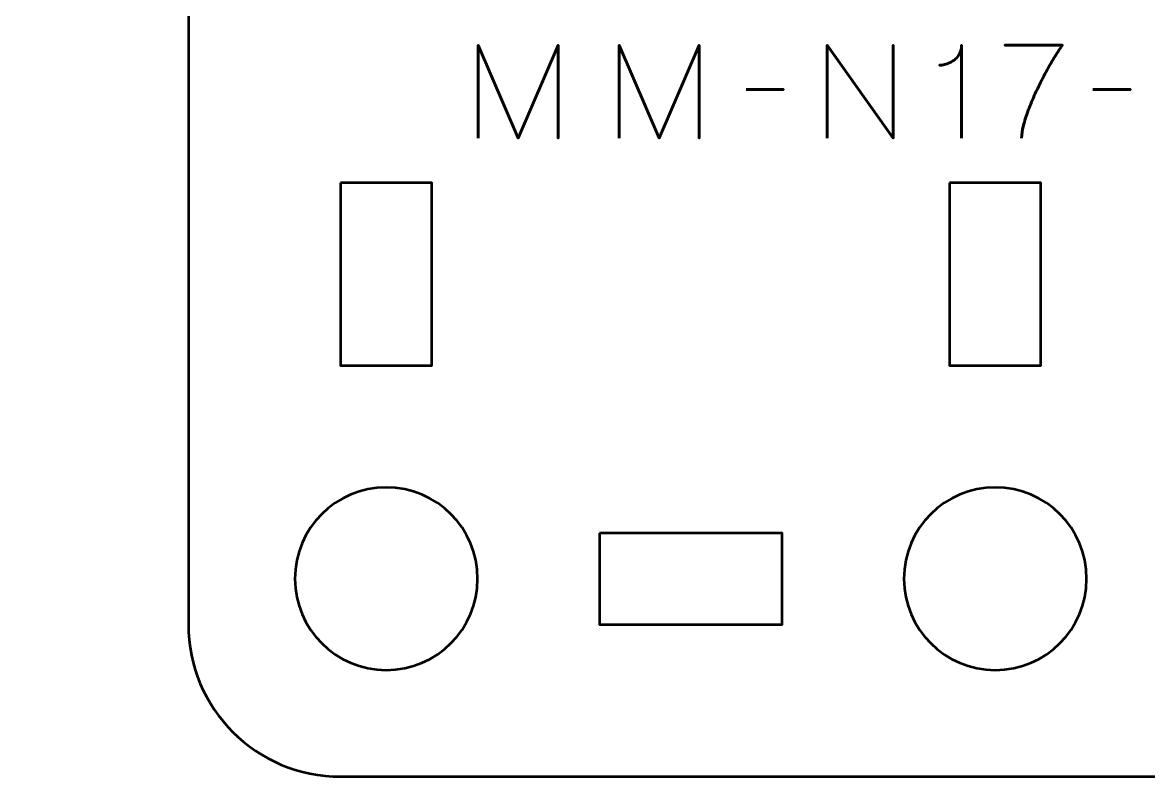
# Model space of a CAD drawing. Header units: centimetres. Extents: x -17.9 to -3.1, y -25.3 to -4.3.
# Drawn here: x -10.695 to -6.997, y -23.642 to -21.123 of the extents above; entities that cross this region are included whole.
import ezdxf

# ---------------------------------------------------------------- set-up
doc = ezdxf.new("R2010")
doc.units = ezdxf.units.CM
doc.header["$MEASUREMENT"] = 0
doc.layers.add('Layer 1', color=7, linetype='Continuous')

msp = doc.modelspace()

# ---------------------------------------------------------------- linework, layer by layer
at = {"layer": 'Layer 1', "color": 7, "lineweight": 53}
msp.add_open_spline([(-17.90003, -24.8499), (-17.90003, -24.8499), (-17.90003, -4.84994), (-17.90003, -4.84994), (-17.90003, -4.84994), (-17.90003, -4.57297), (-17.67694, -4.34998), (-17.39994, -4.34998), (-17.39994, -4.34998), (-17.39994, -4.34998), (-3.60007, -4.34998), (-3.60007, -4.34998), (-3.60007, -4.34998), (-3.32293, -4.34998), (-3.09997, -4.57297), (-3.09997, -4.84994), (-3.09997, -4.84994), (-3.09997, -4.84994), (-3.09997, -24.8499), (-3.09997, -24.8499), (-3.09997, -24.8499), (-3.09997, -25.1269), (-3.32293, -25.34999), (-3.60007, -25.34999), (-3.60007, -25.34999), (-3.60007, -25.34999), (-17.39994, -25.34999), (-17.39994, -25.34999), (-17.39994, -25.34999), (-17.67694, -25.34999), (-17.90003, -25.1269), (-17.90003, -24.8499)], degree=3, knots=[0, 0, 0, 0, 0.125, 0.125, 0.125, 0.125, 0.25, 0.25, 0.25, 0.25, 0.375, 0.375, 0.375, 0.375, 0.5, 0.5, 0.5, 0.5, 0.625, 0.625, 0.625, 0.625, 0.75, 0.75, 0.75, 0.75, 0.875, 0.875, 0.875, 0.875, 1, 1, 1, 1], dxfattribs=at)
at = {"layer": 'Layer 1', "color": 2, "lineweight": 53}
msp.add_open_spline([(-9.64991, -14.29991), (-9.64991, -14.29991), (-5.35002, -14.29991), (-5.35002, -14.29991), (-5.35002, -14.29991), (-5.07302, -14.29991), (-4.84992, -14.52301), (-4.84992, -14.80001), (-4.84992, -14.80001), (-4.84992, -14.80001), (-4.84992, -23.09991), (-4.84992, -23.09991), (-4.84992, -23.09991), (-4.84992, -23.37691), (-5.07302, -23.60001), (-5.35002, -23.60001), (-5.35002, -23.60001), (-5.35002, -23.60001), (-9.64991, -23.60001), (-9.64991, -23.60001), (-9.64991, -23.60001), (-9.92691, -23.60001), (-10.15001, -23.37691), (-10.15001, -23.09991), (-10.15001, -23.09991), (-10.15001, -23.09991), (-10.15001, -14.80001), (-10.15001, -14.80001), (-10.15001, -14.80001), (-10.15001, -14.52301), (-9.92691, -14.29991), (-9.64991, -14.29991)], degree=3, knots=[0, 0, 0, 0, 0.125, 0.125, 0.125, 0.125, 0.25, 0.25, 0.25, 0.25, 0.375, 0.375, 0.375, 0.375, 0.5, 0.5, 0.5, 0.5, 0.625, 0.625, 0.625, 0.625, 0.75, 0.75, 0.75, 0.75, 0.875, 0.875, 0.875, 0.875, 1, 1, 1, 1], dxfattribs=at)
at = {"layer": 'Layer 1', "color": 30, "lineweight": 53}
for points, knots in [([(-9.19816, -21.50258), (-9.19816, -21.50258), (-9.19816, -21.19736), (-9.19816, -21.19736), (-9.19816, -21.19736), (-9.19816, -21.19736), (-9.06693, -21.50258), (-9.06693, -21.50258), (-9.06693, -21.50258), (-9.06693, -21.50258), (-8.93527, -21.19736), (-8.93527, -21.19736), (-8.93527, -21.19736), (-8.93527, -21.19736), (-8.93527, -21.50258), (-8.93527, -21.50258), (-8.93527, -21.50258), (-8.93527, -21.50258), (-8.93527, -21.19736), (-8.93527, -21.19736), (-8.93527, -21.19736), (-8.93527, -21.19736), (-9.06693, -21.50258), (-9.06693, -21.50258), (-9.06693, -21.50258), (-9.06693, -21.50258), (-9.19816, -21.19736), (-9.19816, -21.19736), (-9.19816, -21.19736), (-9.19816, -21.19736), (-9.19816, -21.50258), (-9.19816, -21.50258)], [0, 0, 0, 0, 0.125, 0.125, 0.125, 0.125, 0.25, 0.25, 0.25, 0.25, 0.375, 0.375, 0.375, 0.375, 0.5, 0.5, 0.5, 0.5, 0.625, 0.625, 0.625, 0.625, 0.75, 0.75, 0.75, 0.75, 0.875, 0.875, 0.875, 0.875, 1, 1, 1, 1]), ([(-8.73546, -21.50258), (-8.73546, -21.50258), (-8.73546, -21.19736), (-8.73546, -21.19736), (-8.73546, -21.19736), (-8.73546, -21.19736), (-8.60423, -21.50258), (-8.60423, -21.50258), (-8.60423, -21.50258), (-8.60423, -21.50258), (-8.47257, -21.19736), (-8.47257, -21.19736), (-8.47257, -21.19736), (-8.47257, -21.19736), (-8.47257, -21.50258), (-8.47257, -21.50258), (-8.47257, -21.50258), (-8.47257, -21.50258), (-8.47257, -21.19736), (-8.47257, -21.19736), (-8.47257, -21.19736), (-8.47257, -21.19736), (-8.60423, -21.50258), (-8.60423, -21.50258), (-8.60423, -21.50258), (-8.60423, -21.50258), (-8.73546, -21.19736), (-8.73546, -21.19736), (-8.73546, -21.19736), (-8.73546, -21.19736), (-8.73546, -21.50258), (-8.73546, -21.50258)], [0, 0, 0, 0, 0.125, 0.125, 0.125, 0.125, 0.25, 0.25, 0.25, 0.25, 0.375, 0.375, 0.375, 0.375, 0.5, 0.5, 0.5, 0.5, 0.625, 0.625, 0.625, 0.625, 0.75, 0.75, 0.75, 0.75, 0.875, 0.875, 0.875, 0.875, 1, 1, 1, 1]), ([(-8.05263, -21.50258), (-8.05263, -21.50258), (-8.05263, -21.19736), (-8.05263, -21.19736), (-8.05263, -21.19736), (-8.05263, -21.19736), (-7.83504, -21.50258), (-7.83504, -21.50258), (-7.83504, -21.50258), (-7.83504, -21.50258), (-7.83504, -21.19736), (-7.83504, -21.19736), (-7.83504, -21.19736), (-7.83504, -21.19736), (-7.83504, -21.50258), (-7.83504, -21.50258), (-7.83504, -21.50258), (-7.83504, -21.50258), (-8.05263, -21.19736), (-8.05263, -21.19736), (-8.05263, -21.19736), (-8.05263, -21.19736), (-8.05263, -21.50258), (-8.05263, -21.50258)], [0, 0, 0, 0, 0.1666667, 0.1666667, 0.1666667, 0.1666667, 0.3333333, 0.3333333, 0.3333333, 0.3333333, 0.5, 0.5, 0.5, 0.5, 0.6666667, 0.6666667, 0.6666667, 0.6666667, 0.8333333, 0.8333333, 0.8333333, 0.8333333, 1, 1, 1, 1]), ([(-7.61109, -21.50258), (-7.61109, -21.50258), (-7.61109, -21.19736), (-7.61109, -21.19736), (-7.61109, -21.19736), (-7.61116, -21.20773), (-7.613, -21.21662), (-7.61653, -21.22403), (-7.61653, -21.22403), (-7.61998, -21.23151), (-7.62457, -21.23765), (-7.63021, -21.24258), (-7.63021, -21.24258), (-7.63586, -21.24752), (-7.64193, -21.25147), (-7.64842, -21.25444), (-7.64842, -21.25444), (-7.65491, -21.25733), (-7.66119, -21.25952), (-7.66726, -21.26086), (-7.66726, -21.26086), (-7.67339, -21.26227), (-7.67862, -21.26312), (-7.68306, -21.2634), (-7.68306, -21.2634), (-7.67862, -21.26312), (-7.67339, -21.26227), (-7.66726, -21.26086), (-7.66726, -21.26086), (-7.66119, -21.25952), (-7.65491, -21.25733), (-7.64842, -21.25444), (-7.64842, -21.25444), (-7.64193, -21.25147), (-7.63586, -21.24752), (-7.63021, -21.24258), (-7.63021, -21.24258), (-7.62457, -21.23765), (-7.61998, -21.23151), (-7.61653, -21.22403), (-7.61653, -21.22403), (-7.613, -21.21662), (-7.61116, -21.20773), (-7.61109, -21.19736), (-7.61109, -21.19736), (-7.61109, -21.19736), (-7.61109, -21.50258), (-7.61109, -21.50258)], [0, 0, 0, 0, 0.0833333, 0.0833333, 0.0833333, 0.0833333, 0.1666667, 0.1666667, 0.1666667, 0.1666667, 0.25, 0.25, 0.25, 0.25, 0.3333333, 0.3333333, 0.3333333, 0.3333333, 0.4166667, 0.4166667, 0.4166667, 0.4166667, 0.5, 0.5, 0.5, 0.5, 0.5833333, 0.5833333, 0.5833333, 0.5833333, 0.6666667, 0.6666667, 0.6666667, 0.6666667, 0.75, 0.75, 0.75, 0.75, 0.8333333, 0.8333333, 0.8333333, 0.8333333, 0.9166667, 0.9166667, 0.9166667, 0.9166667, 1, 1, 1, 1]), ([(-7.41383, -21.50258), (-7.41362, -21.4908), (-7.41157, -21.47718), (-7.40769, -21.46166), (-7.40769, -21.46166), (-7.40381, -21.44607), (-7.39852, -21.42927), (-7.39181, -21.41128), (-7.39181, -21.41128), (-7.38511, -21.39329), (-7.37735, -21.3748), (-7.3686, -21.35568), (-7.3686, -21.35568), (-7.35992, -21.33656), (-7.35054, -21.31766), (-7.34059, -21.29882), (-7.34059, -21.29882), (-7.33064, -21.27998), (-7.32048, -21.26192), (-7.31011, -21.24463), (-7.31011, -21.24463), (-7.29974, -21.22742), (-7.28958, -21.21168), (-7.27963, -21.19736), (-7.27963, -21.19736), (-7.27963, -21.19736), (-7.46886, -21.19736), (-7.46886, -21.19736), (-7.46886, -21.19736), (-7.46886, -21.19736), (-7.27963, -21.19736), (-7.27963, -21.19736), (-7.27963, -21.19736), (-7.28958, -21.21168), (-7.29974, -21.22742), (-7.31011, -21.24463), (-7.31011, -21.24463), (-7.32048, -21.26192), (-7.33064, -21.27998), (-7.34059, -21.29882), (-7.34059, -21.29882), (-7.35054, -21.31766), (-7.35992, -21.33656), (-7.3686, -21.35568), (-7.3686, -21.35568), (-7.37735, -21.3748), (-7.38511, -21.39329), (-7.39181, -21.41128), (-7.39181, -21.41128), (-7.39852, -21.42927), (-7.40381, -21.44607), (-7.40769, -21.46166), (-7.40769, -21.46166), (-7.41157, -21.47718), (-7.41362, -21.4908), (-7.41383, -21.50258)], [0, 0, 0, 0, 0.0714286, 0.0714286, 0.0714286, 0.0714286, 0.1428571, 0.1428571, 0.1428571, 0.1428571, 0.2142857, 0.2142857, 0.2142857, 0.2142857, 0.2857143, 0.2857143, 0.2857143, 0.2857143, 0.3571429, 0.3571429, 0.3571429, 0.3571429, 0.4285714, 0.4285714, 0.4285714, 0.4285714, 0.5, 0.5, 0.5, 0.5, 0.5714286, 0.5714286, 0.5714286, 0.5714286, 0.6428571, 0.6428571, 0.6428571, 0.6428571, 0.7142857, 0.7142857, 0.7142857, 0.7142857, 0.7857143, 0.7857143, 0.7857143, 0.7857143, 0.8571429, 0.8571429, 0.8571429, 0.8571429, 0.9285714, 0.9285714, 0.9285714, 0.9285714, 1, 1, 1, 1]), ([(-8.31848, -21.34298), (-8.31848, -21.34298), (-8.19529, -21.34298), (-8.19529, -21.34298), (-8.19529, -21.34298), (-8.19529, -21.34298), (-8.31848, -21.34298), (-8.31848, -21.34298)], [0, 0, 0, 0, 0.5, 0.5, 0.5, 0.5, 1, 1, 1, 1]), ([(-7.1793, -21.34298), (-7.1793, -21.34298), (-7.05611, -21.34298), (-7.05611, -21.34298), (-7.05611, -21.34298), (-7.05611, -21.34298), (-7.1793, -21.34298), (-7.1793, -21.34298)], [0, 0, 0, 0, 0.5, 0.5, 0.5, 0.5, 1, 1, 1, 1])]:
    msp.add_open_spline(points, degree=3, knots=knots, dxfattribs=at)
at = {"layer": 'Layer 1', "lineweight": 53}
for points in [[(-9.64998, -21.64996), (-9.64998, -21.64996), (-9.34998, -21.64996), (-9.34998, -21.64996), (-9.34998, -21.64996), (-9.34998, -21.64996), (-9.34998, -22.24996), (-9.34998, -22.24996), (-9.34998, -22.24996), (-9.34998, -22.24996), (-9.64998, -22.24996), (-9.64998, -22.24996), (-9.64998, -22.24996), (-9.64998, -22.24996), (-9.64998, -21.64996), (-9.64998, -21.64996)], [(-7.65005, -21.64996), (-7.65005, -21.64996), (-7.35005, -21.64996), (-7.35005, -21.64996), (-7.35005, -21.64996), (-7.35005, -21.64996), (-7.35005, -22.24996), (-7.35005, -22.24996), (-7.35005, -22.24996), (-7.35005, -22.24996), (-7.65005, -22.24996), (-7.65005, -22.24996), (-7.65005, -22.24996), (-7.65005, -22.24996), (-7.65005, -21.64996), (-7.65005, -21.64996)], [(-9.1999, -22.94998), (-9.1999, -23.11561), (-9.33428, -23.24998), (-9.49991, -23.24998), (-9.49991, -23.24998), (-9.66568, -23.24998), (-9.79991, -23.11561), (-9.79991, -22.94998), (-9.79991, -22.94998), (-9.79991, -22.78421), (-9.66568, -22.64998), (-9.49991, -22.64998), (-9.49991, -22.64998), (-9.33428, -22.64998), (-9.1999, -22.78421), (-9.1999, -22.94998)], [(-7.19998, -22.94998), (-7.19998, -23.11561), (-7.33432, -23.24998), (-7.49997, -23.24998), (-7.49997, -23.24998), (-7.6656, -23.24998), (-7.79998, -23.11561), (-7.79998, -22.94998), (-7.79998, -22.94998), (-7.79998, -22.78421), (-7.6656, -22.64998), (-7.49997, -22.64998), (-7.49997, -22.64998), (-7.33432, -22.64998), (-7.19998, -22.78421), (-7.19998, -22.94998)], [(-8.8, -22.79991), (-8.8, -22.79991), (-8.19999, -22.79991), (-8.19999, -22.79991), (-8.19999, -22.79991), (-8.19999, -22.79991), (-8.19999, -23.09991), (-8.19999, -23.09991), (-8.19999, -23.09991), (-8.19999, -23.09991), (-8.8, -23.09991), (-8.8, -23.09991), (-8.8, -23.09991), (-8.8, -23.09991), (-8.8, -22.79991), (-8.8, -22.79991)]]:
    msp.add_open_spline(points, degree=3, knots=[0, 0, 0, 0, 0.25, 0.25, 0.25, 0.25, 0.5, 0.5, 0.5, 0.5, 0.75, 0.75, 0.75, 0.75, 1, 1, 1, 1], dxfattribs=at)

doc.saveas('drawing.dxf')
